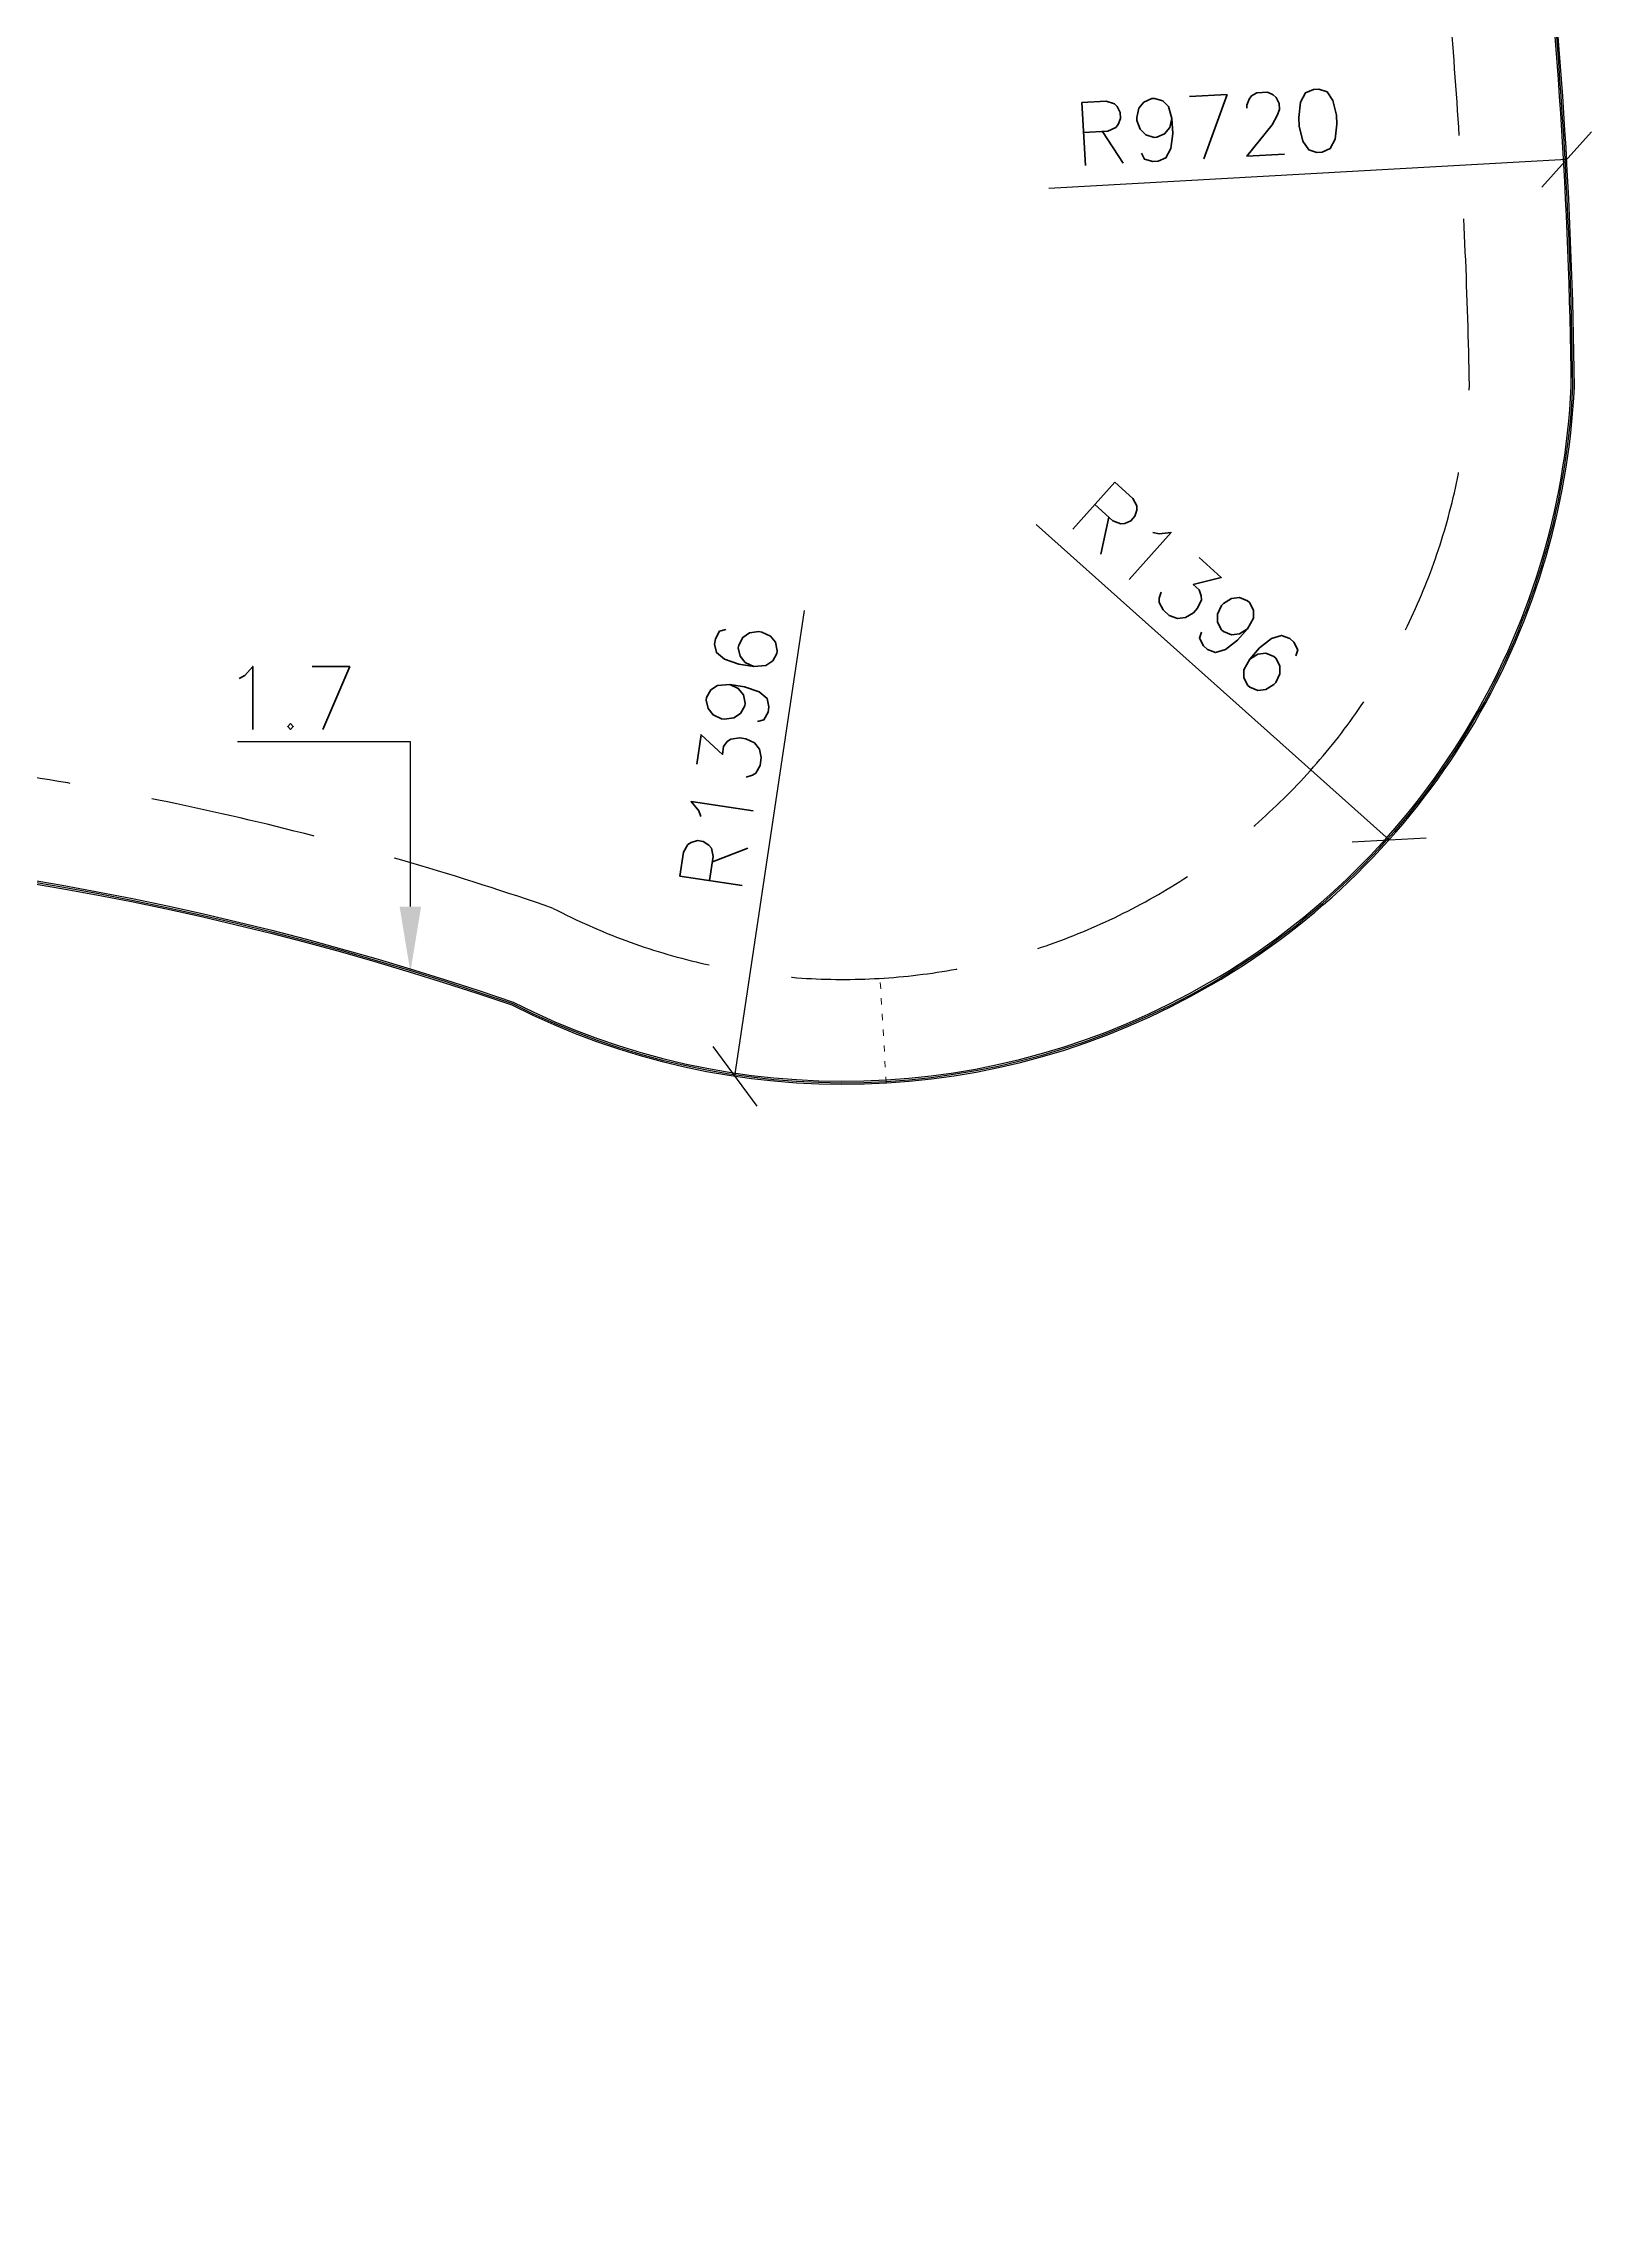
# Model space of a CAD drawing. Header units: millimetres. Extents: x 5046 to 47046, y -5997 to 25762.
# Drawn here: x 20061 to 23013, y 13668 to 17827 of the extents above; entities that cross this region are included whole.
import ezdxf
from ezdxf import colors
from ezdxf.entities.mleader import LeaderData, LeaderLine
from ezdxf.math import Vec2, Vec3

# ---------------------------------------------------------------- set-up
doc = ezdxf.new("R2010")
doc.units = ezdxf.units.MM
doc.linetypes.add('ACAD_ISO03W100', pattern=[30, 12, -18])
doc.linetypes.add('HIDDEN2', pattern=[4.7625, 3.175, -1.5875])
doc.layers.get('0').update_dxf_attribs({"lineweight": 0})
doc.layers.get('Defpoints').update_dxf_attribs({"lineweight": 0})
doc.layers.add('DIM', color=3, linetype='Continuous', lineweight=0)
doc.layers.add('Przerywana', color=230, linetype='ACAD_ISO03W100', lineweight=0)
doc.layers.add('L_KS1 550', color=40, linetype='Continuous')
doc.layers.add('L_KS_inderside', color=40, linetype='HIDDEN2')
doc.styles.add('Skala 1-50', font='simplex.shx', dxfattribs={"height": 120})
doc.dimstyles.new('Skala 1-50', dxfattribs={"dimtxt": 12, "dimasz": 100, "dimexe": 12.5, "dimexo": 0.625, "dimgap": 40, "dimtad": 1, "dimdec": 0, "dimtxsty": 'Skala 1-50', "dimblk": 'OBLIQUE', "dimcen": 2.5, "dimadec": 0, "dimazin": 0, "dimtfac": 1, "dimtdec": 0, "dimtmove": 0, "dimatfit": 3, "dimldrblk": 'OBLIQUE', "dimfxl": 100, "dimfxlon": 1, "dimarcsym": 0})

# ---------------------------------------------------------------- blocks, each defined once
blk = doc.blocks.new('_Oblique')
at = {"color": 0, "linetype": 'ByBlock', "lineweight": -2}
blk.add_line((-0.5, -0.5), (0.5, 0.5), dxfattribs=at)
blk = doc.blocks.new('*D563')
at = {"layer": 'Defpoints', "color": 0}
for p in [(21750, 20019), (20341.7, 13668.4)]:
    blk.add_point(p, dxfattribs=at)
at = {"layer": 'DIM', "color": 0, "lineweight": -2}
blk.add_line((21750, 20019), (21571.9, 19215.7), dxfattribs=at)
at = {"layer": 'DIM', "color": 0, "linetype": 'ByBlock', "lineweight": -2, "xscale": 100, "yscale": 100, "zscale": 100, "rotation": 77.49650349334773}
blk.add_blockref('_Oblique', (21750, 20019), dxfattribs=at)
at = {"layer": 'DIM', "color": 0, "insert": (21541.7, 19541.4), "char_height": 120, "attachment_point": 5, "rotation": 77.4965, "style": 'Skala 1-50'}
blk.add_mtext('R6505', dxfattribs=at)
blk = doc.blocks.new('*D565')
at = {"layer": 'Defpoints', "color": 0}
for p in [(22845.1, 18682.2), (13260.9, 17060.7)]:
    blk.add_point(p, dxfattribs=at)
at = {"layer": 'DIM', "color": 0, "lineweight": -2}
blk.add_line((22845.1, 18682.2), (21914.3, 18524.7), dxfattribs=at)
at = {"layer": 'DIM', "color": 0, "linetype": 'ByBlock', "lineweight": -2, "xscale": 100, "yscale": 100, "zscale": 100, "rotation": 9.602490165630766}
blk.add_blockref('_Oblique', (22845.1, 18682.2), dxfattribs=at)
at = {"layer": 'DIM', "color": 0, "insert": (22204.7, 18675.2), "char_height": 120, "attachment_point": 5, "rotation": 9.6025, "style": 'Skala 1-50'}
blk.add_mtext('R9720', dxfattribs=at)
blk = doc.blocks.new('*D913')
at = {"layer": 'Defpoints', "color": 0}
for p in [(20169.1, 20171), (20341.7, 13668.4)]:
    blk.add_point(p, dxfattribs=at)
at = {"layer": 'DIM', "color": 0, "lineweight": -2}
blk.add_line((20169.1, 20171), (20191.8, 19314.2), dxfattribs=at)
at = {"layer": 'DIM', "color": 0, "linetype": 'ByBlock', "lineweight": -2, "xscale": 100, "yscale": 100, "zscale": 100, "rotation": 91.52110898089563}
blk.add_blockref('_Oblique', (20169.1, 20171), dxfattribs=at)
at = {"layer": 'DIM', "color": 0, "insert": (20283.5, 19628.2), "char_height": 120, "attachment_point": 5, "rotation": 271.5211, "style": 'Skala 1-50'}
blk.add_mtext('R6505', dxfattribs=at)
blk = doc.blocks.new('*D914')
at = {"layer": 'Defpoints', "color": 0}
for p in [(17812.1, 19661.3), (20341.7, 13668.4)]:
    blk.add_point(p, dxfattribs=at)
at = {"layer": 'DIM', "color": 0, "lineweight": -2}
blk.add_line((17812.1, 19661.3), (18159.3, 18838.6), dxfattribs=at)
at = {"layer": 'DIM', "color": 0, "linetype": 'ByBlock', "lineweight": -2, "xscale": 100, "yscale": 100, "zscale": 100, "rotation": 112.8855362815164}
blk.add_blockref('_Oblique', (17812.1, 19661.3), dxfattribs=at)
at = {"layer": 'DIM', "color": 0, "insert": (18130.3, 19164.4), "char_height": 120, "attachment_point": 5, "rotation": 292.8855, "style": 'Skala 1-50'}
blk.add_mtext('R6505', dxfattribs=at)
blk = doc.blocks.new('*D929')
at = {"layer": 'Defpoints', "color": 0}
for p in [(21586, 17238.6), (21379.6, 15857.7)]:
    blk.add_point(p, dxfattribs=at)
at = {"layer": 'DIM', "color": 0, "lineweight": -2}
blk.add_line((21379.6, 15857.7), (21512.3, 16745.8), dxfattribs=at)
at = {"layer": 'DIM', "color": 0, "linetype": 'ByBlock', "lineweight": -2, "xscale": 100, "yscale": 100, "zscale": 100, "rotation": 261.4987663916731}
blk.add_blockref('_Oblique', (21379.6, 15857.7), dxfattribs=at)
at = {"layer": 'DIM', "color": 0, "insert": (21369.5, 16466.7), "char_height": 120, "attachment_point": 5, "rotation": 81.4988, "style": 'Skala 1-50'}
blk.add_mtext('R1396', dxfattribs=at)
blk = doc.blocks.new('*D930')
at = {"layer": 'Defpoints', "color": 0}
for p in [(21586, 17238.6), (22627.3, 16308.4)]:
    blk.add_point(p, dxfattribs=at)
at = {"layer": 'DIM', "color": 0, "lineweight": -2}
blk.add_line((22627.3, 16308.4), (21954.2, 16909.7), dxfattribs=at)
at = {"layer": 'DIM', "color": 0, "linetype": 'ByBlock', "lineweight": -2, "xscale": 100, "yscale": 100, "zscale": 100, "rotation": 318.2272416296196}
blk.add_blockref('_Oblique', (22627.3, 16308.4), dxfattribs=at)
at = {"layer": 'DIM', "color": 0, "insert": (22242.4, 16786.3), "char_height": 120, "attachment_point": 5, "rotation": 318.2272, "style": 'Skala 1-50'}
blk.add_mtext('R1396', dxfattribs=at)
blk = doc.blocks.new('*D931')
at = {"layer": 'Defpoints', "color": 0}
for p in [(22966, 17605.9), (13260.9, 17060.7)]:
    blk.add_point(p, dxfattribs=at)
at = {"layer": 'DIM', "color": 0, "lineweight": -2}
blk.add_line((22966, 17605.9), (21978.2, 17550.5), dxfattribs=at)
at = {"layer": 'DIM', "color": 0, "linetype": 'ByBlock', "lineweight": -2, "xscale": 100, "yscale": 100, "zscale": 100, "rotation": 3.215559378368031}
blk.add_blockref('_Oblique', (22966, 17605.9), dxfattribs=at)
at = {"layer": 'DIM', "color": 0, "insert": (22283.5, 17667.8), "char_height": 120, "attachment_point": 5, "rotation": 3.2156, "style": 'Skala 1-50'}
blk.add_mtext('R9720', dxfattribs=at)

msp = doc.modelspace()

# ---------------------------------------------------------------- linework, layer by layer
at = {"layer": 'L_KS1 550'}
for points in [[(8798.8, 17442.4, 0.549656), (10910.9, 15852.4, -0.194918), (14593.8, 15827.9, 0.219117), (16718.3, 15777.4, -0.193586), (20954.2, 15993.5, 0.544028), (22980.7, 17172.4, 0.053726), (22733.7, 19240.6, 0.228969), (22094.1, 19932.8, 0.206484), (16987.7, 19241.9, -0.20498), (11649.8, 19108.9, 0.519694)], [(8801.8, 17442.2, 0.54965), (10909.8, 15855.2, -0.194922), (14595, 15830.6, 0.219123), (16717.1, 15780.1, -0.193593), (20955.3, 15996.2, 0.544056), (22977.7, 17172.4, 0.053721), (22730.8, 19239.9, 0.228906), (22093.1, 19930, 0.206485), (16989.1, 19239.3, -0.20499), (11648.6, 19106.2, 0.519705)], [(8804.8, 17441.9, 0.549643), (10908.7, 15858, -0.194925), (14596.3, 15833.3, 0.219129), (16715.9, 15782.9, -0.193601), (20956.5, 15999, 0.544084), (22974.7, 17172.5, 0.053716), (22727.9, 19239.1, 0.228843), (22092.2, 19927.1, 0.206486), (16990.5, 19236.6, -0.204999), (11647.4, 19103.4, 0.519716)]]:
    msp.add_lwpolyline(points, format="xyb", close=True, dxfattribs=at)
at = {"layer": 'L_KS_inderside', "ltscale": 100}
msp.add_lwpolyline([(8998.2, 17426.2, 0.549403), (10839.8, 16039.4, -0.184554), (14694, 16047.5, 0.24043), (16635, 15959.2, -0.194194), (21033, 16177.8, 0.545862), (22780.6, 17175.5, 0.045828), (22555.3, 19192.9, 0.180179), (22034.5, 19791.5, 0.198632), (17099, 19059.5, -0.203879), (11572.6, 18924.3, 0.520806)], format="xyb", close=True, dxfattribs=at)
at = {"layer": 'Przerywana'}
msp.add_line((21668.3, 15844.7), (21656.5, 16044.4), dxfattribs=at)

# ---------------------------------------------------------------- dimensions: what is measured, and where the dimension line sits
at = {"layer": 'DIM'}
for center, mpoint, picture, middle in [((20341.7, 13668.4), (20169.1, 20171), '*D913', (20183.6, 19625.6)), ((20341.7, 13668.4), (21750, 20019), '*D563', (21639.3, 19519.7)), ((20341.7, 13668.4), (17812.1, 19661.3), '*D914', (18038.2, 19125.5)), ((13260.9, 17060.7), (22845.1, 18682.2), '*D565', (22221.3, 18576.6)), ((13260.9, 17060.7), (22966, 17605.9), '*D931', (22289.1, 17567.9)), ((21586, 17238.6), (21379.6, 15857.7), '*D929', (21468.4, 16451.9)), ((21586, 17238.6), (22627.3, 16308.4), '*D930', (22175.8, 16711.7))]:
    dim = msp.add_radius_dim(center=center, mpoint=mpoint, dimstyle='Skala 1-50', dxfattribs=at)
    dim.commit()
    dim.dimension.update_dxf_attribs({"geometry": picture, "text_midpoint": middle, "dimtype": 164})

# ---------------------------------------------------------------- leaders
ml = msp.add_multileader_mtext('Standard', dxfattribs=at)
ml.set_content('1.7', style='Skala 1-50')
ml.set_leader_properties()
ml.build(insert=Vec2(0, 0))
ml.multileader.update_dxf_attribs({"has_text_frame": 1, "text_left_attachment_type": 5, "text_right_attachment_type": 5, "dogleg_length": 50, "arrow_head_size": 125})
ctx = ml.context
ctx.base_point, ctx.char_height, ctx.arrow_head_size, ctx.landing_gap_size, ctx.plane_origin = Vec3(20382.1, 16495.1), 120, 125, 50, Vec3(20760.7, 16056.2)
ctx.left_attachment, ctx.right_attachment, ctx.text_align_type = 5, 5, 2
notes = []
notes.append((ctx, [(0, (1, 1, 0), (20760.7, 16495.1), (-1, 0), 50, [(0, [(20760.7, 16056.2)], 0, [])])]))
ctx.mtext.insert, ctx.mtext.alignment, ctx.mtext.flow_direction = Vec3(20660.7, 16639.1), 3, 5
for ctx, leaders in notes:
    for number, flags, end, landing, length, lines in leaders:
        leader = LeaderData()
        leader.index, (leader.has_last_leader_line, leader.has_dogleg_vector, leader.attachment_direction) = number, flags
        leader.last_leader_point, leader.dogleg_vector, leader.dogleg_length = Vec3(end), Vec3(landing), length
        for number, points, colour, breaks in lines:
            line = LeaderLine()
            line.index, line.vertices, line.color, line.breaks = number, Vec3.list(points), colors.encode_raw_color(colour), breaks
            leader.lines.append(line)
        ctx.leaders.append(leader)

doc.saveas('drawing.dxf')
